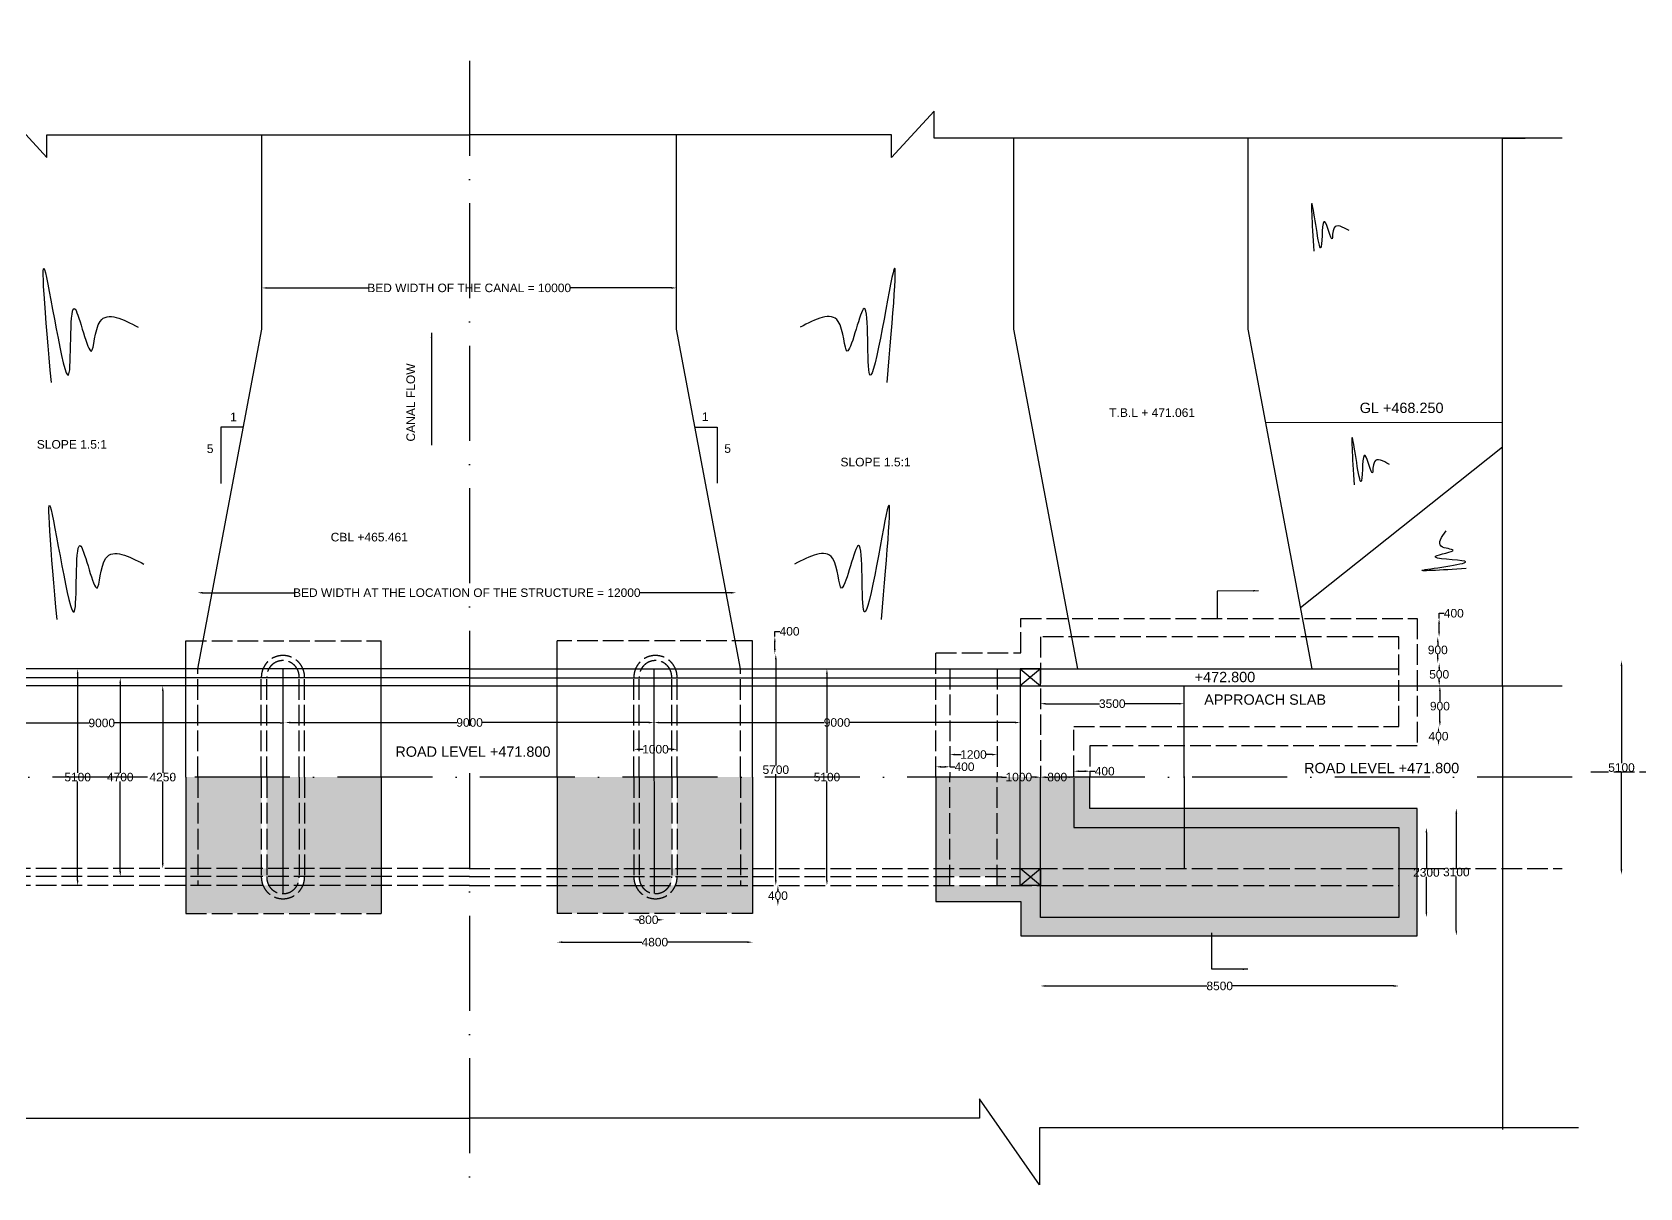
# Model space of a CAD drawing. Header units: millimetres. Extents: x -1552452794 to 251870, y 2311 to 4475819590.
# Drawn here: x 165517 to 212234, y 24602 to 58179 of the extents above; entities that cross this region are included whole.
import ezdxf

# ---------------------------------------------------------------- set-up
doc = ezdxf.new("R2010")
doc.units = ezdxf.units.MM
doc.header["$MEASUREMENT"] = 0
doc.linetypes.add('ACAD_ISO02W100', pattern=[15, 12, -3])
doc.linetypes.add('ACAD_ISO10W100', pattern=[18, 12, -3, 0, -3])
for name, color, linetype in [('DIMENSION', 7, 'Continuous'), ('DRAWING', 7, 'Continuous'), ('TEXT', 7, 'Continuous')]:
    doc.layers.add(name, color=color, linetype=linetype)
doc.styles.get("Standard").update_dxf_attribs({"font": 'ARIAL_1.TTF'})
doc.dimstyles.get("Standard").update_dxf_attribs({"dimtxt": 248, "dimasz": 150, "dimexe": 0.18, "dimexo": 0.0625, "dimgap": 0.09, "dimtad": 0, "dimtih": 1, "dimtoh": 1, "dimdec": 0, "dimzin": 0, "dimdsep": 46, "dimtxsty": 'Standard', "dimcen": 0.09, "dimse1": 1, "dimse2": 1, "dimadec": 0, "dimazin": 0, "dimtfac": 1, "dimtdec": 0, "dimtofl": 0, "dimtmove": 0, "dimatfit": 3, "dimfxl": 0, "dimtolj": 1, "dimtzin": 0, "dimarcsym": 0})
picture_1 = doc.add_image_def('image1.jpg', size_in_pixel=(6668, 4812))
pattern_1 = [(130, (356434.85, 0), (-358.6301, -31.37607), [37.5, -412.5]), (185, (356434.85, 0), (69.3757, 376.0961), [30, -330]), (79.5486, (356404.97, -2.6), (-289.2547, 344.7198), [31.8701, -350.57106]), (133.8158, (356434.85, 100), (-533.6205, -82.7595), [56.25, -618.75]), (83.3644, (356390.4, 93.1), (-467.3314, 487.059), [47.8051, -525.8565]), (188.8158, (356434.85, 100), (-467.331, 487.0593), [45, -495]), (159, (356384.85, 75), (-298.45353, -201.30945), [37.5, -412.5]), (214, (356384.85, 75), (-121.6577, 362.575), [30, -330]), (108.5486, (356359.98, 58.22), (-420.1113, 161.26525), [31.8701, -350.57106]), (142.5, (356434.85, 0), (-6.07993, 166.44693), [0, -326, 0, -335, 0, -331.25]), (172.5, (356434.85, 0), (-131.53477, 197.20586), [0, -191, 0, -318.5, 0, -126.25]), (212.5, (356546.35, 0), (-266.91122, -11.27744), [0, -125, 0, -390, 0, -517.5]), (222.5, (356596.35, 0), (-291.59308, 50.0525), [0, -162.5, 0, -259, 0, -367.5])]

# ---------------------------------------------------------------- blocks, each defined once
blk = doc.blocks.new('*D4')
at = {"layer": 'Defpoints', "color": 0, "transparency": 16777216}
for p in [(211700, 39918), (211700, 39918), (211721, 33707)]:
    blk.add_point(p, dxfattribs=at)
at = {"layer": 'DRAWING', "color": 0, "lineweight": -2, "transparency": 16777216}
for p, q in [((211700, 39768), (211700, 36939)), ((211700, 33857), (211700, 36686))]:
    blk.add_line(p, q, dxfattribs=at)
at = {"layer": 'DRAWING', "color": 0, "transparency": 16777216}
for points in [[(211675, 39768), (211725, 39768), (211700, 39918)], [(211675, 33857), (211725, 33857), (211700, 33707)]]:
    blk.add_solid(points, dxfattribs=at)
at = {"layer": 'DRAWING', "color": 0, "transparency": 16777216, "insert": (211700, 36812), "char_height": 248, "attachment_point": 5}
blk.add_mtext('\\A1;5100', dxfattribs=at)
blk = doc.blocks.new('*D54')
at = {"layer": 'Defpoints', "color": 0, "transparency": 16777216}
for p in [(166857, 39681), (166839, 33389), (166857, 33389)]:
    blk.add_point(p, dxfattribs=at)
at = {"layer": 'DIMENSION', "color": 0, "lineweight": -2, "transparency": 16777216}
for p, q in [((166839, 39531), (166839, 36662)), ((166839, 33539), (166839, 36408))]:
    blk.add_line(p, q, dxfattribs=at)
at = {"layer": 'DIMENSION', "color": 0, "transparency": 16777216}
for points in [[(166814, 39531), (166864, 39531), (166839, 39681)], [(166814, 33539), (166864, 33539), (166839, 33389)]]:
    blk.add_solid(points, dxfattribs=at)
at = {"layer": 'DIMENSION', "color": 0, "transparency": 16777216, "insert": (166839, 36535), "char_height": 248, "attachment_point": 5}
blk.add_mtext('\\A1;5100', dxfattribs=at)
blk = doc.blocks.new('*D55')
at = {"layer": 'Defpoints', "color": 0, "transparency": 16777216}
for p in [(167932, 39421), (168077, 39421), (167932, 33649)]:
    blk.add_point(p, dxfattribs=at)
at = {"layer": 'DIMENSION', "color": 0, "lineweight": -2, "transparency": 16777216}
for p, q in [((168077, 39271), (168077, 36662)), ((168077, 33799), (168077, 36408))]:
    blk.add_line(p, q, dxfattribs=at)
at = {"layer": 'DIMENSION', "color": 0, "transparency": 16777216}
for points in [[(168052, 39271), (168102, 39271), (168077, 39421)], [(168052, 33799), (168102, 33799), (168077, 33649)]]:
    blk.add_solid(points, dxfattribs=at)
at = {"layer": 'DIMENSION', "color": 0, "transparency": 16777216, "insert": (168077, 36535), "char_height": 248, "attachment_point": 5}
blk.add_mtext('\\A1;4700', dxfattribs=at)
blk = doc.blocks.new('*D56')
at = {"layer": 'Defpoints', "color": 0, "transparency": 16777216}
for p in [(169277, 39189), (169277, 33881), (169312, 33881)]:
    blk.add_point(p, dxfattribs=at)
at = {"layer": 'DIMENSION', "color": 0, "lineweight": -2, "transparency": 16777216}
for p, q in [((169312, 39039), (169312, 36662)), ((169312, 34031), (169312, 36408))]:
    blk.add_line(p, q, dxfattribs=at)
at = {"layer": 'DIMENSION', "color": 0, "transparency": 16777216}
for points in [[(169287, 39039), (169337, 39039), (169312, 39189)], [(169287, 34031), (169337, 34031), (169312, 33881)]]:
    blk.add_solid(points, dxfattribs=at)
at = {"layer": 'DIMENSION', "color": 0, "transparency": 16777216, "insert": (169312, 36535), "char_height": 248, "attachment_point": 5}
blk.add_mtext('\\A1;4250', dxfattribs=at)
blk = doc.blocks.new('*D57')
at = {"layer": 'Defpoints', "color": 0, "transparency": 16777216}
for p in [(162210, 38076), (172869, 38108), (172869, 38108)]:
    blk.add_point(p, dxfattribs=at)
at = {"layer": 'DIMENSION', "color": 0, "lineweight": -2, "transparency": 16777216}
for p, q in [((162360, 38108), (167169, 38108)), ((172719, 38108), (167909, 38108))]:
    blk.add_line(p, q, dxfattribs=at)
at = {"layer": 'DIMENSION', "color": 0, "transparency": 16777216}
for points in [[(162360, 38133), (162360, 38083), (162210, 38108)], [(172719, 38133), (172719, 38083), (172869, 38108)]]:
    blk.add_solid(points, dxfattribs=at)
at = {"layer": 'DIMENSION', "color": 0, "transparency": 16777216, "insert": (167539, 38108), "char_height": 248, "attachment_point": 5}
blk.add_mtext('\\A1;9000', dxfattribs=at)
blk = doc.blocks.new('*D58')
at = {"layer": 'Defpoints', "color": 0, "transparency": 16777216}
for p in [(172869, 38108), (183586, 38121), (183586, 38121)]:
    blk.add_point(p, dxfattribs=at)
at = {"layer": 'DIMENSION', "color": 0, "lineweight": -2, "transparency": 16777216}
for p, q in [((173019, 38121), (177858, 38121)), ((183436, 38121), (178598, 38121))]:
    blk.add_line(p, q, dxfattribs=at)
at = {"layer": 'DIMENSION', "color": 0, "transparency": 16777216}
for points in [[(173019, 38146), (173019, 38096), (172869, 38121)], [(183436, 38146), (183436, 38096), (183586, 38121)]]:
    blk.add_solid(points, dxfattribs=at)
at = {"layer": 'DIMENSION', "color": 0, "transparency": 16777216, "insert": (178228, 38121), "char_height": 248, "attachment_point": 5}
blk.add_mtext('\\A1;9000', dxfattribs=at)
blk = doc.blocks.new('*D59')
at = {"layer": 'Defpoints', "color": 0, "transparency": 16777216}
for p in [(183586, 38121), (194225, 38121), (194225, 38121)]:
    blk.add_point(p, dxfattribs=at)
at = {"layer": 'DIMENSION', "color": 0, "lineweight": -2, "transparency": 16777216}
for p, q in [((183736, 38121), (188536, 38121)), ((194075, 38121), (189276, 38121))]:
    blk.add_line(p, q, dxfattribs=at)
at = {"layer": 'DIMENSION', "color": 0, "transparency": 16777216}
for points in [[(183736, 38146), (183736, 38096), (183586, 38121)], [(194075, 38146), (194075, 38096), (194225, 38121)]]:
    blk.add_solid(points, dxfattribs=at)
at = {"layer": 'DIMENSION', "color": 0, "transparency": 16777216, "insert": (188906, 38121), "char_height": 248, "attachment_point": 5}
blk.add_mtext('\\A1;9000', dxfattribs=at)
blk = doc.blocks.new('*D60')
at = {"layer": 'Defpoints', "color": 0, "transparency": 16777216}
for p in [(183001, 37344), (184259, 37344), (184259, 37344)]:
    blk.add_point(p, dxfattribs=at)
at = {"layer": 'DIMENSION', "color": 0, "lineweight": -2, "transparency": 16777216}
for p, q in [((183151, 37344), (183272, 37344)), ((184109, 37344), (183988, 37344))]:
    blk.add_line(p, q, dxfattribs=at)
at = {"layer": 'DIMENSION', "color": 0, "transparency": 16777216}
for points in [[(183151, 37369), (183151, 37319), (183001, 37344)], [(184109, 37369), (184109, 37319), (184259, 37344)]]:
    blk.add_solid(points, dxfattribs=at)
at = {"layer": 'DIMENSION', "color": 0, "transparency": 16777216, "insert": (183630, 37344), "char_height": 248, "attachment_point": 5}
blk.add_mtext('\\A1;1000', dxfattribs=at)
blk = doc.blocks.new('*D61')
at = {"layer": 'Defpoints', "color": 0, "transparency": 16777216}
for p in [(187075, 40620), (187098, 40620), (187090, 40111)]:
    blk.add_point(p, dxfattribs=at)
at = {"layer": 'DIMENSION', "color": 0, "lineweight": -2, "transparency": 16777216}
for p, q in [((187098, 40620), (187098, 40770)), ((187098, 40770), (187248, 40770)), ((187098, 40261), (187098, 40470))]:
    blk.add_line(p, q, dxfattribs=at)
at = {"layer": 'DIMENSION', "color": 0, "transparency": 16777216}
for points in [[(187073, 40470), (187123, 40470), (187098, 40620)], [(187073, 40261), (187123, 40261), (187098, 40111)]]:
    blk.add_solid(points, dxfattribs=at)
at = {"layer": 'DIMENSION', "color": 0, "transparency": 16777216, "insert": (187526, 40770), "char_height": 248, "attachment_point": 5}
blk.add_mtext('\\A1;400', dxfattribs=at)
blk = doc.blocks.new('*D62')
at = {"layer": 'Defpoints', "color": 0, "transparency": 16777216}
for p in [(187098, 40111), (187098, 33389), (187126, 33389)]:
    blk.add_point(p, dxfattribs=at)
at = {"layer": 'DIMENSION', "color": 0, "lineweight": -2, "transparency": 16777216}
for p, q in [((187126, 39961), (187126, 36877)), ((187126, 33539), (187126, 36624))]:
    blk.add_line(p, q, dxfattribs=at)
at = {"layer": 'DIMENSION', "color": 0, "transparency": 16777216}
for points in [[(187101, 39961), (187151, 39961), (187126, 40111)], [(187101, 33539), (187151, 33539), (187126, 33389)]]:
    blk.add_solid(points, dxfattribs=at)
at = {"layer": 'DIMENSION', "color": 0, "transparency": 16777216, "insert": (187126, 36750), "char_height": 248, "attachment_point": 5}
blk.add_mtext('\\A1;5700', dxfattribs=at)
blk = doc.blocks.new('*D63')
at = {"layer": 'Defpoints', "color": 0, "transparency": 16777216}
for p in [(187126, 33389), (187065, 32792), (187187, 32792)]:
    blk.add_point(p, dxfattribs=at)
at = {"layer": 'DIMENSION', "color": 0, "lineweight": -2, "transparency": 16777216}
for p, q in [((187187, 33239), (187187, 33217)), ((187187, 32942), (187187, 32964))]:
    blk.add_line(p, q, dxfattribs=at)
at = {"layer": 'DIMENSION', "color": 0, "transparency": 16777216}
for points in [[(187162, 33239), (187212, 33239), (187187, 33389)], [(187162, 32942), (187212, 32942), (187187, 32792)]]:
    blk.add_solid(points, dxfattribs=at)
at = {"layer": 'DIMENSION', "color": 0, "transparency": 16777216, "insert": (187187, 33091), "char_height": 248, "attachment_point": 5}
blk.add_mtext('\\A1;400', dxfattribs=at)
blk = doc.blocks.new('*D64')
at = {"layer": 'Defpoints', "color": 0, "transparency": 16777216}
for p in [(188453, 39681), (188612, 39681), (188453, 33389)]:
    blk.add_point(p, dxfattribs=at)
at = {"layer": 'DIMENSION', "color": 0, "lineweight": -2, "transparency": 16777216}
for p, q in [((188612, 39531), (188612, 36662)), ((188612, 33539), (188612, 36408))]:
    blk.add_line(p, q, dxfattribs=at)
at = {"layer": 'DIMENSION', "color": 0, "transparency": 16777216}
for points in [[(188587, 39531), (188637, 39531), (188612, 39681)], [(188587, 33539), (188637, 33539), (188612, 33389)]]:
    blk.add_solid(points, dxfattribs=at)
at = {"layer": 'DIMENSION', "color": 0, "transparency": 16777216, "insert": (188612, 36535), "char_height": 248, "attachment_point": 5}
blk.add_mtext('\\A1;5100', dxfattribs=at)
blk = doc.blocks.new('*D65')
at = {"layer": 'Defpoints', "color": 0, "transparency": 16777216}
for p in [(191779, 36835), (192181, 36835), (192181, 36835)]:
    blk.add_point(p, dxfattribs=at)
at = {"layer": 'DIMENSION', "color": 0, "lineweight": -2, "transparency": 16777216}
for p, q in [((191929, 36835), (192031, 36835)), ((192181, 36835), (192331, 36835))]:
    blk.add_line(p, q, dxfattribs=at)
at = {"layer": 'DIMENSION', "color": 0, "transparency": 16777216}
for points in [[(191929, 36860), (191929, 36810), (191779, 36835)], [(192031, 36860), (192031, 36810), (192181, 36835)]]:
    blk.add_solid(points, dxfattribs=at)
at = {"layer": 'DIMENSION', "color": 0, "transparency": 16777216, "insert": (192610, 36835), "char_height": 248, "attachment_point": 5}
blk.add_mtext('\\A1;400', dxfattribs=at)
blk = doc.blocks.new('*D66')
at = {"layer": 'Defpoints', "color": 0, "transparency": 16777216}
for p in [(192181, 37099), (193559, 37190), (193559, 37190)]:
    blk.add_point(p, dxfattribs=at)
at = {"layer": 'DIMENSION', "color": 0, "lineweight": -2, "transparency": 16777216}
for p, q in [((192331, 37190), (192512, 37190)), ((193409, 37190), (193229, 37190))]:
    blk.add_line(p, q, dxfattribs=at)
at = {"layer": 'DIMENSION', "color": 0, "transparency": 16777216}
for points in [[(192331, 37215), (192331, 37165), (192181, 37190)], [(193409, 37215), (193409, 37165), (193559, 37190)]]:
    blk.add_solid(points, dxfattribs=at)
at = {"layer": 'DIMENSION', "color": 0, "transparency": 16777216, "insert": (192870, 37190), "char_height": 248, "attachment_point": 5}
blk.add_mtext('\\A1;1200', dxfattribs=at)
blk = doc.blocks.new('*D67')
at = {"layer": 'Defpoints', "color": 0, "transparency": 16777216}
for p in [(193559, 36535), (194817, 36535), (194817, 36535)]:
    blk.add_point(p, dxfattribs=at)
at = {"layer": 'DIMENSION', "color": 0, "lineweight": -2, "transparency": 16777216}
for p, q in [((193709, 36535), (193830, 36535)), ((194667, 36535), (194547, 36535))]:
    blk.add_line(p, q, dxfattribs=at)
at = {"layer": 'DIMENSION', "color": 0, "transparency": 16777216}
for points in [[(193709, 36560), (193709, 36510), (193559, 36535)], [(194667, 36560), (194667, 36510), (194817, 36535)]]:
    blk.add_solid(points, dxfattribs=at)
at = {"layer": 'DIMENSION', "color": 0, "transparency": 16777216, "insert": (194188, 36535), "char_height": 248, "attachment_point": 5}
blk.add_mtext('\\A1;1000', dxfattribs=at)
blk = doc.blocks.new('*D68')
at = {"layer": 'Defpoints', "color": 0, "transparency": 16777216}
for p in [(194817, 36535), (195789, 36535), (195789, 36535)]:
    blk.add_point(p, dxfattribs=at)
at = {"layer": 'DIMENSION', "color": 0, "lineweight": -2, "transparency": 16777216}
for p, q in [((194967, 36535), (195029, 36535)), ((195639, 36535), (195577, 36535))]:
    blk.add_line(p, q, dxfattribs=at)
at = {"layer": 'DIMENSION', "color": 0, "transparency": 16777216}
for points in [[(194967, 36560), (194967, 36510), (194817, 36535)], [(195639, 36560), (195639, 36510), (195789, 36535)]]:
    blk.add_solid(points, dxfattribs=at)
at = {"layer": 'DIMENSION', "color": 0, "transparency": 16777216, "insert": (195303, 36535), "char_height": 248, "attachment_point": 5}
blk.add_mtext('\\A1;800', dxfattribs=at)
blk = doc.blocks.new('*D69')
at = {"layer": 'Defpoints', "color": 0, "transparency": 16777216}
for p in [(195789, 36509), (196255, 36707), (196255, 36535)]:
    blk.add_point(p, dxfattribs=at)
at = {"layer": 'DIMENSION', "color": 0, "lineweight": -2, "transparency": 16777216}
for p, q in [((195939, 36707), (196105, 36707)), ((196255, 36707), (196405, 36707))]:
    blk.add_line(p, q, dxfattribs=at)
at = {"layer": 'DIMENSION', "color": 0, "transparency": 16777216}
for points in [[(195939, 36732), (195939, 36682), (195789, 36707)], [(196105, 36732), (196105, 36682), (196255, 36707)]]:
    blk.add_solid(points, dxfattribs=at)
at = {"layer": 'DIMENSION', "color": 0, "transparency": 16777216, "insert": (196683, 36707), "char_height": 248, "attachment_point": 5}
blk.add_mtext('\\A1;400', dxfattribs=at)
blk = doc.blocks.new('*D70')
at = {"layer": 'Defpoints', "color": 0, "transparency": 16777216}
for p in [(194817, 38668), (194817, 38668), (198988, 38668)]:
    blk.add_point(p, dxfattribs=at)
at = {"layer": 'DIMENSION', "color": 0, "lineweight": -2, "transparency": 16777216}
for p, q in [((194967, 38668), (196533, 38668)), ((198838, 38668), (197273, 38668))]:
    blk.add_line(p, q, dxfattribs=at)
at = {"layer": 'DIMENSION', "color": 0, "transparency": 16777216}
for points in [[(194967, 38693), (194967, 38643), (194817, 38668)], [(198838, 38693), (198838, 38643), (198988, 38668)]]:
    blk.add_solid(points, dxfattribs=at)
at = {"layer": 'DIMENSION', "color": 0, "transparency": 16777216, "insert": (196903, 38668), "char_height": 248, "attachment_point": 5}
blk.add_mtext('\\A1;3500', dxfattribs=at)
blk = doc.blocks.new('*D71')
at = {"layer": 'Defpoints', "color": 0, "transparency": 16777216}
for p in [(206367, 41145), (206400, 41145), (206372, 40609)]:
    blk.add_point(p, dxfattribs=at)
at = {"layer": 'DIMENSION', "color": 0, "lineweight": -2, "transparency": 16777216}
for p, q in [((206400, 41145), (206400, 41295)), ((206400, 41295), (206550, 41295)), ((206400, 40759), (206400, 40995))]:
    blk.add_line(p, q, dxfattribs=at)
at = {"layer": 'DIMENSION', "color": 0, "transparency": 16777216}
for points in [[(206375, 40995), (206425, 40995), (206400, 41145)], [(206375, 40759), (206425, 40759), (206400, 40609)]]:
    blk.add_solid(points, dxfattribs=at)
at = {"layer": 'DIMENSION', "color": 0, "transparency": 16777216, "insert": (206828, 41295), "char_height": 248, "attachment_point": 5}
blk.add_mtext('\\A1;400', dxfattribs=at)
blk = doc.blocks.new('*D72')
at = {"layer": 'Defpoints', "color": 0, "transparency": 16777216}
for p in [(206400, 40609), (206362, 39850), (206403, 39850)]:
    blk.add_point(p, dxfattribs=at)
at = {"layer": 'DIMENSION', "color": 0, "lineweight": -2, "transparency": 16777216}
for p, q in [((206362, 40459), (206362, 40356)), ((206362, 40000), (206362, 40103))]:
    blk.add_line(p, q, dxfattribs=at)
at = {"layer": 'DIMENSION', "color": 0, "transparency": 16777216}
for points in [[(206337, 40459), (206387, 40459), (206362, 40609)], [(206337, 40000), (206387, 40000), (206362, 39850)]]:
    blk.add_solid(points, dxfattribs=at)
at = {"layer": 'DIMENSION', "color": 0, "transparency": 16777216, "insert": (206362, 40229), "char_height": 248, "attachment_point": 5}
blk.add_mtext('\\A1;900', dxfattribs=at)
blk = doc.blocks.new('*D73')
at = {"layer": 'Defpoints', "color": 0, "transparency": 16777216}
for p in [(206403, 39850), (206403, 39189), (206403, 39189)]:
    blk.add_point(p, dxfattribs=at)
at = {"layer": 'DIMENSION', "color": 0, "lineweight": -2, "transparency": 16777216}
for p, q in [((206403, 39700), (206403, 39646)), ((206403, 39339), (206403, 39393))]:
    blk.add_line(p, q, dxfattribs=at)
at = {"layer": 'DIMENSION', "color": 0, "transparency": 16777216}
for points in [[(206378, 39700), (206428, 39700), (206403, 39850)], [(206378, 39339), (206428, 39339), (206403, 39189)]]:
    blk.add_solid(points, dxfattribs=at)
at = {"layer": 'DIMENSION', "color": 0, "transparency": 16777216, "insert": (206403, 39520), "char_height": 248, "attachment_point": 5}
blk.add_mtext('\\A1;500', dxfattribs=at)
blk = doc.blocks.new('*D74')
at = {"layer": 'Defpoints', "color": 0, "transparency": 16777216}
for p in [(206403, 39189), (206362, 38002), (206423, 38002)]:
    blk.add_point(p, dxfattribs=at)
at = {"layer": 'DIMENSION', "color": 0, "lineweight": -2, "transparency": 16777216}
for p, q in [((206423, 39039), (206423, 38722)), ((206423, 38152), (206423, 38469))]:
    blk.add_line(p, q, dxfattribs=at)
at = {"layer": 'DIMENSION', "color": 0, "transparency": 16777216}
for points in [[(206398, 39039), (206448, 39039), (206423, 39189)], [(206398, 38152), (206448, 38152), (206423, 38002)]]:
    blk.add_solid(points, dxfattribs=at)
at = {"layer": 'DIMENSION', "color": 0, "transparency": 16777216, "insert": (206423, 38596), "char_height": 248, "attachment_point": 5}
blk.add_mtext('\\A1;900', dxfattribs=at)
blk = doc.blocks.new('*D75')
at = {"layer": 'Defpoints', "color": 0, "transparency": 16777216}
for p in [(206362, 38002), (206383, 37444), (206433, 37444)]:
    blk.add_point(p, dxfattribs=at)
at = {"layer": 'DIMENSION', "color": 0, "lineweight": -2, "transparency": 16777216}
for p, q in [((206383, 37852), (206383, 37850)), ((206383, 37594), (206383, 37596))]:
    blk.add_line(p, q, dxfattribs=at)
at = {"layer": 'DIMENSION', "color": 0, "transparency": 16777216}
for points in [[(206358, 37852), (206408, 37852), (206383, 38002)], [(206358, 37594), (206408, 37594), (206383, 37444)]]:
    blk.add_solid(points, dxfattribs=at)
at = {"layer": 'DIMENSION', "color": 0, "transparency": 16777216, "insert": (206383, 37723), "char_height": 248, "attachment_point": 5}
blk.add_mtext('\\A1;400', dxfattribs=at)
blk = doc.blocks.new('*D76')
at = {"layer": 'Defpoints', "color": 0, "transparency": 16777216}
for p in [(205964, 35068), (206031, 32461), (206031, 32461)]:
    blk.add_point(p, dxfattribs=at)
at = {"layer": 'DIMENSION', "color": 0, "lineweight": -2, "transparency": 16777216}
for p, q in [((206031, 34918), (206031, 33891)), ((206031, 32611), (206031, 33638))]:
    blk.add_line(p, q, dxfattribs=at)
at = {"layer": 'DIMENSION', "color": 0, "transparency": 16777216}
for points in [[(206006, 34918), (206056, 34918), (206031, 35068)], [(206006, 32611), (206056, 32611), (206031, 32461)]]:
    blk.add_solid(points, dxfattribs=at)
at = {"layer": 'DIMENSION', "color": 0, "transparency": 16777216, "insert": (206031, 33765), "char_height": 248, "attachment_point": 5}
blk.add_mtext('\\A1;2300', dxfattribs=at)
blk = doc.blocks.new('*D77')
at = {"layer": 'Defpoints', "color": 0, "transparency": 16777216}
for p in [(206946, 35626), (206901, 31925), (206957, 31925)]:
    blk.add_point(p, dxfattribs=at)
at = {"layer": 'DIMENSION', "color": 0, "lineweight": -2, "transparency": 16777216}
for p, q in [((206901, 35476), (206901, 33902)), ((206901, 32075), (206901, 33649))]:
    blk.add_line(p, q, dxfattribs=at)
at = {"layer": 'DIMENSION', "color": 0, "transparency": 16777216}
for points in [[(206876, 35476), (206926, 35476), (206901, 35626)], [(206876, 32075), (206926, 32075), (206901, 31925)]]:
    blk.add_solid(points, dxfattribs=at)
at = {"layer": 'DIMENSION', "color": 0, "transparency": 16777216, "insert": (206901, 33776), "char_height": 248, "attachment_point": 5}
blk.add_mtext('\\A1;3100', dxfattribs=at)
blk = doc.blocks.new('*D78')
at = {"layer": 'Defpoints', "color": 0, "transparency": 16777216}
for p in [(194817, 30556), (205233, 30467), (205233, 30467)]:
    blk.add_point(p, dxfattribs=at)
at = {"layer": 'DIMENSION', "color": 0, "lineweight": -2, "transparency": 16777216}
for p, q in [((194967, 30467), (199655, 30467)), ((205083, 30467), (200396, 30467))]:
    blk.add_line(p, q, dxfattribs=at)
at = {"layer": 'DIMENSION', "color": 0, "transparency": 16777216}
for points in [[(194967, 30492), (194967, 30442), (194817, 30467)], [(205083, 30492), (205083, 30442), (205233, 30467)]]:
    blk.add_solid(points, dxfattribs=at)
at = {"layer": 'DIMENSION', "color": 0, "transparency": 16777216, "insert": (200025, 30467), "char_height": 248, "attachment_point": 5}
blk.add_mtext('\\A1;8500', dxfattribs=at)
blk = doc.blocks.new('*D79')
at = {"layer": 'Defpoints', "color": 0, "transparency": 16777216}
for p in [(182989, 32341), (183866, 32389), (183866, 32317)]:
    blk.add_point(p, dxfattribs=at)
at = {"layer": 'DIMENSION', "color": 0, "lineweight": -2, "transparency": 16777216}
for p, q in [((183139, 32389), (183153, 32389)), ((183716, 32389), (183701, 32389))]:
    blk.add_line(p, q, dxfattribs=at)
at = {"layer": 'DIMENSION', "color": 0, "transparency": 16777216}
for points in [[(183139, 32414), (183139, 32364), (182989, 32389)], [(183716, 32414), (183716, 32364), (183866, 32389)]]:
    blk.add_solid(points, dxfattribs=at)
at = {"layer": 'DIMENSION', "color": 0, "transparency": 16777216, "insert": (183427, 32389), "char_height": 248, "attachment_point": 5}
blk.add_mtext('\\A1;800', dxfattribs=at)
blk = doc.blocks.new('*D80')
at = {"layer": 'Defpoints', "color": 0, "transparency": 16777216}
for p in [(180772, 31718), (186450, 31740), (186450, 31708)]:
    blk.add_point(p, dxfattribs=at)
at = {"layer": 'DIMENSION', "color": 0, "lineweight": -2, "transparency": 16777216}
for p, q in [((180922, 31740), (183236, 31740)), ((186300, 31740), (183986, 31740))]:
    blk.add_line(p, q, dxfattribs=at)
at = {"layer": 'DIMENSION', "color": 0, "transparency": 16777216}
for points in [[(180922, 31765), (180922, 31715), (180772, 31740)], [(186300, 31765), (186300, 31715), (186450, 31740)]]:
    blk.add_solid(points, dxfattribs=at)
at = {"layer": 'DIMENSION', "color": 0, "transparency": 16777216, "insert": (183611, 31740), "char_height": 248, "attachment_point": 5}
blk.add_mtext('\\A1;4800', dxfattribs=at)
blk = doc.blocks.new('*D81')
at = {"layer": 'Defpoints', "color": 0, "transparency": 16777216}
for p in [(170318, 41915), (185977, 41892), (185977, 41871)]:
    blk.add_point(p, dxfattribs=at)
at = {"layer": 'DIMENSION', "color": 0, "lineweight": -2, "transparency": 16777216}
for p, q in [((170468, 41892), (173120, 41892)), ((185827, 41892), (183175, 41892))]:
    blk.add_line(p, q, dxfattribs=at)
at = {"layer": 'DIMENSION', "color": 0, "transparency": 16777216}
for points in [[(170468, 41917), (170468, 41867), (170318, 41892)], [(185827, 41917), (185827, 41867), (185977, 41892)]]:
    blk.add_solid(points, dxfattribs=at)
at = {"layer": 'DIMENSION', "color": 0, "transparency": 16777216, "insert": (178148, 41892), "char_height": 248, "attachment_point": 5}
blk.add_mtext('\\A1;BED WIDTH AT THE LOCATION OF THE STRUCTURE = 12000', dxfattribs=at)
blk = doc.blocks.new('*D82')
at = {"layer": 'Defpoints', "color": 0, "transparency": 16777216}
for p in [(172193, 50719), (184242, 50748), (184242, 50719)]:
    blk.add_point(p, dxfattribs=at)
at = {"layer": 'DIMENSION', "color": 0, "lineweight": -2, "transparency": 16777216}
for p, q in [((172343, 50748), (175278, 50748)), ((184092, 50748), (181157, 50748))]:
    blk.add_line(p, q, dxfattribs=at)
at = {"layer": 'DIMENSION', "color": 0, "transparency": 16777216}
for points in [[(172343, 50773), (172343, 50723), (172193, 50748)], [(184092, 50773), (184092, 50723), (184242, 50748)]]:
    blk.add_solid(points, dxfattribs=at)
at = {"layer": 'DIMENSION', "color": 0, "transparency": 16777216, "insert": (178217, 50748), "char_height": 248, "attachment_point": 5}
blk.add_mtext('\\A1;BED WIDTH OF THE CANAL = 10000', dxfattribs=at)

msp = doc.modelspace()

# ---------------------------------------------------------------- hatches: boundary and pattern name
at = {"layer": 'DRAWING'}
h = msp.add_hatch(dxfattribs=at)
h.set_pattern_fill('AR-CONC', color=256, scale=50, style=0)
h.set_pattern_definition([(50, (0, 0), (358.6301, -31.37607), [37.5, -412.5]), (355, (0, 0), (-69.3757, 376.0961), [30, -330]), (100.4514, (29.9, -2.6), (289.2547, 344.7198), [31.8701, -350.57106]), (46.1842, (0, 100), (533.6205, -82.7595), [56.25, -618.75]), (96.6356, (44.47, 93.1), (467.3314, 487.059), [47.8051, -525.8565]), (351.1842, (0, 100), (467.331, 487.0593), [45, -495]), (21, (50, 75), (298.45353, -201.30945), [37.5, -412.5]), (326, (50, 75), (121.6577, 362.575), [30, -330]), (71.4514, (74.87, 58.22), (420.1113, 161.26525), [31.8701, -350.57106]), (37.5, (0, 0), (6.07993, 166.44693), [0, -326, 0, -335, 0, -331.25]), (7.5, (0, 0), (131.53477, 197.20586), [0, -191, 0, -318.5, 0, -126.25]), (327.5, (-111.5, 0), (266.91122, -11.27744), [0, -125, 0, -390, 0, -517.5]), (317.5, (-161.5, 0), (291.59308, 50.0525), [0, -162.5, 0, -259, 0, -367.5])])
h.paths.add_polyline_path([(161617.6, 36535.1), (160180.2, 36535.1), (160180.2, 35626), (157446.8, 35626), (157446.8, 33880.7), (161617.6, 33880.7)])
h.paths.add_polyline_path([(157446.8, 35626), (150672.4, 35626), (150672.4, 33880.7), (151201.4, 33880.7), (151201.4, 35068.4), (157446.8, 35068.4)])
h.paths.add_polyline_path([(157446.8, 35068.4), (151201.4, 35068.4), (151201.4, 33880.7), (157446.8, 33880.7)])
h.paths.add_polyline_path([(151201.4, 33880.7), (150672.4, 33880.7), (150672.4, 31925.2), (162192.4, 31925.2), (162192.4, 32925.9), (164655.8, 32925.9), (164655.8, 33389.1), (161617.6, 33389.1), (161617.6, 32460.9), (151201.4, 32460.9)])
h.paths.add_polyline_path([(161617.6, 33389.1), (151201.4, 33389.1), (151201.4, 32460.9), (161617.6, 32460.9)], flags=17)
h.paths.add_polyline_path([(162875.5, 36535.1), (162209.8, 36535.1), (162209.8, 33880.7), (162875.5, 33880.7)])
h.paths.add_polyline_path([(164253.5, 36535.1), (162875.5, 36535.1), (162875.5, 33880.7), (164253.5, 33880.7)])
h.paths.add_polyline_path([(164655.8, 36535.1), (164253.5, 36535.1), (164253.5, 33880.7), (164655.8, 33880.7)])
h.paths.add_polyline_path([(164655.8, 33880.7), (164253.5, 33880.7), (164253.5, 33649.4), (164655.8, 33649.4)], flags=17)
h.paths.add_polyline_path([(164253.5, 33880.7), (162875.5, 33880.7), (162875.5, 33649.4), (164253.5, 33649.4)], flags=17)
h.paths.add_polyline_path([(162875.5, 33880.7), (162209.8, 33880.7), (162209.8, 33389.1), (162875.5, 33389.1)], flags=17)
h.paths.add_polyline_path([(162209.8, 33880.7), (161617.6, 33880.7), (161913.7, 33634.9)], flags=17)
h.paths.add_polyline_path([(161913.7, 33634.9), (161617.6, 33880.7), (161617.6, 33389.1)])
h.paths.add_polyline_path([(161913.7, 33634.9), (161617.6, 33389.1), (162209.8, 33389.1)], flags=17)
h.paths.add_polyline_path([(162209.8, 33880.7), (161913.7, 33634.9), (162209.8, 33389.1)], flags=17)
h.paths.add_polyline_path([(164655.8, 33649.4), (164253.5, 33649.4), (164253.5, 33389.1), (164655.8, 33389.1)], flags=17)
h.paths.add_polyline_path([(172176.3, 33649.4), (170333.3, 33649.4), (170333.3, 33389.1), (172224.2, 33389.1, -0.1064183)])
h.paths.add_polyline_path([(172224.2, 33389.1), (169984.8, 33389.1), (169984.8, 32577), (175662.9, 32577), (175662.9, 33389.1), (173385.7, 33389.1, -0.6673824)])
h.paths.add_polyline_path([(170333.3, 33649.4), (169984.8, 33649.4), (169984.8, 33389.1), (170333.3, 33389.1)])
h.paths.add_polyline_path([(170333.3, 33880.7), (169984.8, 33880.7), (169984.8, 33649.4), (170333.3, 33649.4)])
h.paths.add_polyline_path([(172176.3, 33880.7), (170333.3, 33880.7), (170333.3, 33649.4), (172176.3, 33649.4)])
h.paths.add_polyline_path([(173276.9, 33880.7), (172333, 33880.7), (172333, 33649.4), (173276.9, 33649.4)])
h.paths.add_polyline_path([(173276.9, 33649.4), (172333, 33649.4, 0.1443141), (172393.6, 33389.1), (173216.2, 33389.1, 0.1443141)])
h.paths.add_polyline_path([(173216.2, 33389.1), (172393.6, 33389.1, 0.5826723)], flags=16)
h.paths.add_polyline_path([(173385.7, 33389.1), (173216.2, 33389.1, -0.5826723), (172393.6, 33389.1), (172224.2, 33389.1, 0.6673824)], flags=17)
h.paths.add_polyline_path([(172333, 33880.7), (172176.3, 33880.7), (172176.3, 33649.4), (172333, 33649.4)])
h.paths.add_polyline_path([(173433.5, 33880.7), (173276.9, 33880.7), (173276.9, 33649.4), (173433.5, 33649.4)])
h.paths.add_polyline_path([(175662.9, 33880.7), (173433.5, 33880.7), (173433.5, 33649.4), (175662.9, 33649.4)])
h.paths.add_polyline_path([(175662.9, 33649.4), (173433.5, 33649.4, -0.1064183), (173385.7, 33389.1), (175662.9, 33389.1)])
h.paths.add_polyline_path([(172176.3, 36535.1), (170333.3, 36535.1), (170333.3, 33880.7), (172176.3, 33880.7)])
h.paths.add_polyline_path([(170333.3, 36535.1), (169984.8, 36535.1), (169984.8, 33880.7), (170333.3, 33880.7)])
h.paths.add_polyline_path([(173276.9, 36535.1), (172333, 36535.1), (172333, 33880.7), (173276.9, 33880.7)])
h.paths.add_polyline_path([(173433.5, 36535.1), (173276.9, 36535.1), (173276.9, 33880.7), (173433.5, 33880.7)])
h.paths.add_polyline_path([(175662.9, 36535.1), (173433.5, 36535.1), (173433.5, 33880.7), (175662.9, 33880.7)])
h = msp.add_hatch(dxfattribs=at)
h.set_pattern_fill('AR-CONC', color=256, scale=50, style=0)
h.set_pattern_definition(pattern_1)
h.paths.add_polyline_path([(194817.3, 36535.1), (196254.6, 36535.1), (196254.6, 35626), (198988.1, 35626), (198988.1, 33880.7), (194817.3, 33880.7)])
h.paths.add_polyline_path([(198988.1, 35626), (205762.5, 35626), (205762.5, 33880.7), (205233.4, 33880.7), (205233.4, 35068.4), (198988.1, 35068.4)])
h.paths.add_polyline_path([(198988.1, 35068.4), (205233.4, 35068.4), (205233.4, 33880.7), (198988.1, 33880.7)])
h.paths.add_polyline_path([(205233.4, 33880.7), (205762.5, 33880.7), (205762.5, 31925.2), (194242.4, 31925.2), (194242.4, 32925.9), (191779, 32925.9), (191779, 33389.1), (194817.3, 33389.1), (194817.3, 32460.9), (205233.4, 32460.9)])
h.paths.add_polyline_path([(194817.3, 33389.1), (205233.4, 33389.1), (205233.4, 32460.9), (194817.3, 32460.9)], flags=17)
h.paths.add_polyline_path([(193559.4, 36535.1), (194225, 36535.1), (194225, 33880.7), (193559.4, 33880.7)])
h.paths.add_polyline_path([(192181.3, 36535.1), (193559.4, 36535.1), (193559.4, 33880.7), (192181.3, 33880.7)])
h.paths.add_polyline_path([(191779, 36535.1), (192181.3, 36535.1), (192181.3, 33880.7), (191779, 33880.7)])
h.paths.add_polyline_path([(191779, 33880.7), (192181.3, 33880.7), (192181.3, 33649.4), (191779, 33649.4)], flags=17)
h.paths.add_polyline_path([(192181.3, 33880.7), (193559.4, 33880.7), (193559.4, 33649.4), (192181.3, 33649.4)], flags=17)
h.paths.add_polyline_path([(193559.4, 33880.7), (194225, 33880.7), (194225, 33389.1), (193559.4, 33389.1)], flags=17)
h.paths.add_polyline_path([(194225, 33880.7), (194817.3, 33880.7), (194521.2, 33634.9)], flags=17)
h.paths.add_polyline_path([(194521.2, 33634.9), (194817.3, 33880.7), (194817.3, 33389.1)])
h.paths.add_polyline_path([(194521.2, 33634.9), (194817.3, 33389.1), (194225, 33389.1)], flags=17)
h.paths.add_polyline_path([(194225, 33880.7), (194521.2, 33634.9), (194225, 33389.1)], flags=17)
h.paths.add_polyline_path([(191779, 33649.4), (192181.3, 33649.4), (192181.3, 33389.1), (191779, 33389.1)], flags=17)
h.paths.add_polyline_path([(184258.5, 33649.4), (186101.6, 33649.4), (186101.6, 33389.1), (184210.7, 33389.1, 0.1064183)])
h.paths.add_polyline_path([(184210.7, 33389.1), (186450.1, 33389.1), (186450.1, 32577), (180771.9, 32577), (180771.9, 33389.1), (183049.2, 33389.1, 0.6673824)])
h.paths.add_polyline_path([(186101.6, 33649.4), (186450.1, 33649.4), (186450.1, 33389.1), (186101.6, 33389.1)])
h.paths.add_polyline_path([(186101.6, 33880.7), (186450.1, 33880.7), (186450.1, 33649.4), (186101.6, 33649.4)])
h.paths.add_polyline_path([(184258.5, 33880.7), (186101.6, 33880.7), (186101.6, 33649.4), (184258.5, 33649.4)])
h.paths.add_polyline_path([(183158, 33880.7), (184101.9, 33880.7), (184101.9, 33649.4), (183158, 33649.4)])
h.paths.add_polyline_path([(183158, 33649.4), (184101.9, 33649.4, -0.1443141), (184041.2, 33389.1), (183218.7, 33389.1, -0.1443141)])
h.paths.add_polyline_path([(183218.7, 33389.1), (184041.2, 33389.1, -0.5826723)], flags=16)
h.paths.add_polyline_path([(183049.2, 33389.1), (183218.7, 33389.1, 0.5826723), (184041.2, 33389.1), (184210.7, 33389.1, -0.6673824)], flags=17)
h.paths.add_polyline_path([(184101.9, 33880.7), (184258.5, 33880.7), (184258.5, 33649.4), (184101.9, 33649.4)])
h.paths.add_polyline_path([(183001.3, 33880.7), (183158, 33880.7), (183158, 33649.4), (183001.3, 33649.4)])
h.paths.add_polyline_path([(180771.9, 33880.7), (183001.3, 33880.7), (183001.3, 33649.4), (180771.9, 33649.4)])
h.paths.add_polyline_path([(180771.9, 33649.4), (183001.3, 33649.4, 0.1064183), (183049.2, 33389.1), (180771.9, 33389.1)])
h.paths.add_polyline_path([(184258.5, 36535.1), (186101.6, 36535.1), (186101.6, 33880.7), (184258.5, 33880.7)])
h.paths.add_polyline_path([(186101.6, 36535.1), (186450.1, 36535.1), (186450.1, 33880.7), (186101.6, 33880.7)])
h.paths.add_polyline_path([(183158, 36535.1), (184101.9, 36535.1), (184101.9, 33880.7), (183158, 33880.7)])
h.paths.add_polyline_path([(183001.3, 36535.1), (183158, 36535.1), (183158, 33880.7), (183001.3, 33880.7)])
h.paths.add_polyline_path([(180771.9, 36535.1), (183001.3, 36535.1), (183001.3, 33880.7), (180771.9, 33880.7)])
h = msp.add_hatch(dxfattribs=at)
h.set_pattern_fill('AR-CONC', color=256, scale=50, style=0)
h.set_pattern_definition(pattern_1)
h.paths.add_polyline_path([(194225, 36535.1), (194817.3, 36535.1), (194817.3, 33880.7), (194225, 33880.7)])
h.paths.add_polyline_path([(194817.3, 33880.7), (205233.4, 33880.7), (205233.4, 33389.1), (194817.3, 33389.1)])

# ---------------------------------------------------------------- linework, layer by layer
at = {"layer": 'DIMENSION'}
for points in [[(171656.3, 46700.6), (170997.7, 46700.6), (170997.7, 45069.9)], [(184759.6, 46707.1), (185418.3, 46707.1), (185418.3, 45076.5)], [(172797, 39681.1), (172804.9, 33149.5)], [(183584.1, 39681.1), (183592.1, 33149.5)]]:
    msp.add_lwpolyline(points, dxfattribs=at)
at = {"layer": 'DRAWING', "linetype": 'ACAD_ISO10W100', "ltscale": 230}
for points in [[(178222.4, 57348.5), (178222.4, 24063)], [(210268, 36535.1), (145164.6, 36535.1)]]:
    msp.add_lwpolyline(points, dxfattribs=at)
at = {"layer": 'DRAWING'}
for points in [[(146460.3, 55103.2), (164708.8, 55103.2), (164708.8, 55881.8), (165945.4, 54541.2), (165945.4, 55196.4), (178217.4, 55196.4)], [(209974.5, 55103.2), (191726, 55103.2), (191726, 55881.8), (190489.4, 54541.2), (190489.4, 55196.4), (178217.4, 55196.4)], [(170333.3, 39681.1), (172192.6, 49545.7), (172192.6, 55196.4)], [(186101.6, 39681.1), (184242.3, 49545.7), (184242.3, 55196.4)], [(195904.9, 39681.1), (194045.6, 49545.7), (194045.6, 55118.9)], [(202709.6, 39681.1), (200850.3, 49545.7), (200850.3, 55118.9)], [(208242.7, 39189.4), (208242.7, 55103.2), (208902.9, 55103.2)], [(208242.7, 46826.1), (201361.4, 46833.9)], [(202373.8, 41462.8), (208242.7, 46133.3)], [(169984.8, 36535.1), (169984.8, 40493.2)], [(175662.9, 36535.1), (175662.9, 40493.2)], [(180771.9, 36535.1), (180771.9, 40493.2)], [(186450.1, 36535.1), (186450.1, 40493.2)], [(178222.4, 39681.1), (151201.4, 39681.1)], [(178222.4, 39420.7), (162222.4, 39420.7)], [(178212.5, 39681.1), (205233.4, 39681.1)], [(178212.5, 39420.7), (194212.5, 39420.7)], [(194817.3, 39681.1), (194225, 39189.4)], [(194225, 39681.1), (194817.3, 39189.4)], [(178222.4, 39189.4), (146460.3, 39189.4)], [(178212.5, 39189.4), (209974.5, 39189.4)], [(194225, 39189.4), (194225, 36535.1)], [(198988.1, 36513.3), (198988.1, 39189.4)], [(208242.7, 39189.4), (208242.7, 26297.2)], [(169984.8, 36535.1), (169984.8, 32577)], [(175662.9, 36535.1), (175662.9, 32577)], [(180771.9, 36535.1), (180771.9, 32577)], [(186450.1, 36535.1), (186450.1, 32577)], [(194225, 33880.7), (194225, 36535.1)], [(198988.1, 36556.8), (198988.1, 33880.7)], [(194817.3, 33389.1), (194225, 33880.7)], [(194225, 33389.1), (194817.3, 33880.7)], [(145987.7, 26347.4), (161646.9, 26347.4), (161646.9, 24684.9), (163392.5, 27187.9), (163392.5, 26625.5), (178222.4, 26625.5)], [(210447.1, 26347.4), (194788, 26347.4), (194788, 24684.9), (193042.3, 27187.9), (193042.3, 26625.5), (178212.5, 26625.5)]]:
    msp.add_lwpolyline(points, dxfattribs=at)
at = {"layer": 'DRAWING', "linetype": 'ACAD_ISO02W100', "ltscale": 50}
for points in [[(191779, 36535.1), (191779, 40144.3), (194242.4, 40144.3), (194242.4, 41144.9), (205762.5, 41144.9), (205762.5, 37444.1), (196254.6, 37444.1), (196254.6, 36535.1)], [(169984.8, 40493.2), (175662.9, 40493.2)], [(186450.1, 40493.2), (180771.9, 40493.2)], [(195788.6, 36561.2), (195788.6, 38001.7), (205233.4, 38001.7), (205233.4, 40609.2), (194817.3, 40609.2), (194817.3, 36535.1)], [(170333.3, 36535.1), (170333.3, 39681.1)], [(172176.3, 36535.1), (172176.3, 39420.7)], [(172333, 36535.1), (172333, 39420.7)], [(173276.9, 36535.1), (173276.9, 39420.7)], [(173433.5, 36535.1), (173433.5, 39420.7)], [(183001.3, 36535.1), (183001.3, 39420.7)], [(183158, 36535.1), (183158, 39420.7)], [(184101.9, 36535.1), (184101.9, 39420.7)], [(184258.5, 36535.1), (184258.5, 39420.7)], [(186101.6, 36535.1), (186101.6, 39681.1)], [(192181.3, 39681.1), (192181.3, 36535.1)], [(193559.4, 39681.1), (193559.4, 36535.1)], [(170333.3, 36535.1), (170333.3, 33389.1)], [(172176.3, 36535.1), (172176.3, 33649.4)], [(172333, 36535.1), (172333, 33649.4)], [(173276.9, 36535.1), (173276.9, 33649.4)], [(173433.5, 36535.1), (173433.5, 33649.4)], [(183001.3, 36535.1), (183001.3, 33649.4)], [(183158, 36535.1), (183158, 33649.4)], [(184101.9, 36535.1), (184101.9, 33649.4)], [(184258.5, 36535.1), (184258.5, 33649.4)], [(186101.6, 36535.1), (186101.6, 33389.1)], [(192181.3, 33389.1), (192181.3, 36535.1)], [(193559.4, 33389.1), (193559.4, 36535.1)], [(226325.7, 36677.8), (210809.4, 36677.8)], [(178222.4, 33880.7), (146460.3, 33880.7)], [(178222.4, 33649.4), (162222.4, 33649.4)], [(178212.5, 33880.7), (209974.5, 33880.7)], [(178212.5, 33649.4), (194212.5, 33649.4)], [(178222.4, 33389.1), (151201.4, 33389.1)], [(178212.5, 33389.1), (205233.4, 33389.1)], [(169984.8, 32577), (175662.9, 32577)], [(186450.1, 32577), (180771.9, 32577)]]:
    msp.add_lwpolyline(points, dxfattribs=at)
at = {"layer": 'DRAWING'}
for points in [[(194225, 39189.4), (194817.3, 39189.4), (194817.3, 39681.1), (194225, 39681.1)], [(194225, 33880.7), (194817.3, 33880.7), (194817.3, 33389.1), (194225, 33389.1)]]:
    msp.add_lwpolyline(points, close=True, dxfattribs=at)
at = {"layer": 'DRAWING', "ltscale": 50}
for points in [[(191779, 36535.1), (191779, 32925.9), (194242.4, 32925.9), (194242.4, 31925.2), (205762.5, 31925.2), (205762.5, 35626), (196254.6, 35626), (196254.6, 36535.1)], [(195788.6, 36508.9), (195788.6, 35068.4), (205233.4, 35068.4), (205233.4, 32460.9), (194817.3, 32460.9), (194817.3, 36535.1)]]:
    msp.add_lwpolyline(points, dxfattribs=at)
at = {"layer": 'DRAWING', "linetype": 'ACAD_ISO02W100', "ltscale": 50}
for centre, radius, start, end in [((172804.9, 39439.7), 628.9, 358.26526, 181.73474), ((172804.9, 39448), 472.7, 356.69608, 183.30392), ((183629.9, 39439.7), 628.9, 358.26526, 181.73474), ((183629.9, 39448), 472.7, 356.69608, 183.30392), ((172804.9, 33630.4), 628.9, 178.26526, 1.73474), ((172804.9, 33622.2), 472.7, 176.69608, 3.30392), ((183629.9, 33630.4), 628.9, 178.26526, 1.73474), ((183629.9, 33622.2), 472.7, 176.69608, 3.30392)]:
    msp.add_arc(centre, radius, start, end, dxfattribs=at)
at = {"layer": 'DRAWING'}
for points in [[(203782.4, 52419), (203348.2, 52493.5), (203290.5, 52171.6), (203080.2, 52673.1), (202975, 51947.9), (202722.8, 53145.1), (202756.7, 51820.1)], [(166074.4, 47998.4), (165903.2, 51188), (166596.6, 48289.2), (166767.8, 50127.6), (167238.6, 48913.4), (167495.5, 49777), (168599.8, 49606)], [(190360.5, 47998.4), (190531.7, 51188), (189838.3, 48289.2), (189667.1, 50127.6), (189196.2, 48913.4), (188939.4, 49777), (187835.1, 49606)], [(204954.3, 45622.2), (204520, 45696.7), (204462.3, 45374.8), (204252, 45876.3), (204146.8, 45151.1), (203894.6, 46348.3), (203928.6, 45023.3)], [(166239.6, 41114.5), (166068.4, 44304.1), (166761.8, 41405.3), (166933.1, 43243.7), (167403.9, 42029.5), (167660.7, 42893.2), (168765, 42722.1)], [(190195.2, 41114.5), (190366.4, 44304.1), (189673, 41405.3), (189501.8, 43243.7), (189031, 42029.5), (188774.1, 42893.2), (187669.8, 42722.1)], [(207191.1, 42594.6), (205943.2, 42552.9), (207144.7, 42807.7), (206300.4, 42951.4), (206806, 43132.1), (206462.8, 43243.3), (206601.9, 43692.8)]]:
    msp.add_spline(points, degree=3, dxfattribs=at)

# ---------------------------------------------------------------- texts
at = {"layer": 'TEXT'}
msp.add_text('CANAL FLOW', height=250, rotation=90, dxfattribs=at).set_placement((176642.3, 46285.2))
for s, height, p in [('T.B.L + 471.061', 250, (196814.1, 47000.2)), ('  GL +468.250', 300, (203860.9, 47113.6)), ('1', 250, (171269.2, 46875.5)), ('1', 250, (184978.6, 46882.1)), ('SLOPE 1.5:1', 250, (165651.9, 46077.9)), ('5', 250, (170591.8, 45950.6)), ('5', 250, (185629.4, 45957.2)), ('SLOPE 1.5:1', 250, (189005.3, 45563.1)), ('CBL +465.461', 250, (174192.3, 43383.2)), ('  +472.800', 300, (199064.6, 39294)), ('APPROACH SLAB', 300, (199574.8, 38638.4)), ('ROAD LEVEL +471.800', 300, (176070.3, 37125.5)), ('ROAD LEVEL +471.800', 300, (202477.1, 36649.8))]:
    msp.add_text(s, height=height, dxfattribs=at).set_placement(p)

# ---------------------------------------------------------------- dimensions: what is measured, and where the dimension line sits
at = {"layer": 'DIMENSION'}
for base, p1, p2, text, picture, middle in [((184242.3, 50748), (172192.6, 50719.5), (184242.3, 50719.5), 'BED WIDTH OF THE CANAL = 10000', '*D82', (178217.4, 50748)), ((185977.4, 41891.8), (170318.1, 41915.4), (185977.4, 41870.9), 'BED WIDTH AT THE LOCATION OF THE STRUCTURE = 12000', '*D81', (178147.8, 41891.8)), ((194817.3, 38668), (198988.1, 38668), (194817.3, 38668), '3500', '*D70', (196902.7, 38668)), ((172869.1, 38107.7), (162209.8, 38076.2), (172869.1, 38107.7), '9000', '*D57', (167539.5, 38107.7)), ((183586, 38120.8), (172869.1, 38107.7), (183586, 38120.8), '9000', '*D58', (178227.6, 38120.8)), ((194225, 38120.8), (183586, 38120.8), (194225, 38120.8), '9000', '*D59', (188905.5, 38120.8)), ((184258.5, 37344.4), (183001.3, 37344.4), (184258.5, 37344.4), '1000', '*D60', (183629.9, 37344.4)), ((192181.3, 36834.9), (191779, 36834.9), (192181.3, 36834.9), '400', '*D65', (192609.9, 36834.9)), ((193559.4, 37190.5), (192181.3, 37099.5), (193559.4, 37190.5), '1200', '*D66', (192870.4, 37190.5)), ((194817.3, 36535.1), (193559.4, 36535.1), (194817.3, 36535.1), '1000', '*D67', (194188.3, 36535.1)), ((195788.6, 36535.1), (194817.3, 36535.1), (195788.6, 36535.1), '800', '*D68', (195302.9, 36535.1)), ((196254.6, 36707.1), (195788.6, 36508.9), (196254.6, 36535.1), '400', '*D69', (196683.2, 36707.1)), ((183865.6, 32389.1), (182989, 32340.8), (183865.6, 32316.6), '800', '*D79', (183427.3, 32389.1)), ((186450.1, 31740.1), (180771.9, 31718.5), (186450.1, 31707.7), '4800', '*D80', (183611, 31740.1)), ((205233.4, 30466.6), (194817.3, 30555.7), (205233.4, 30466.6), '8500', '*D78', (200025.4, 30466.6))]:
    dim = msp.add_linear_dim(base=base, p1=p1, p2=p2, text=text, dimstyle='Standard', dxfattribs=at)
    dim.commit()
    dim.dimension.update_dxf_attribs({"geometry": picture, "text_midpoint": middle})
for base, p1, p2, text, picture, middle in [((206399.6, 41144.9), (206372.2, 40609.2), (206366.6, 41144.9), '400', '*D71', (206828.2, 41294.9)), ((187097.5, 40620.3), (187089.9, 40111.5), (187074.7, 40620.3), '400', '*D61', (187526.1, 40770.3)), ((206362.4, 39849.7), (206399.6, 40609.2), (206402.8, 39849.7), '900', '*D72', (206362.4, 40229.5)), ((187125.6, 33389.1), (187097.5, 40111.5), (187097.5, 33389.1), '5700', '*D62', (187125.6, 36750.3)), ((206402.8, 39189.4), (206402.8, 39849.7), (206402.8, 39189.4), '500', '*D73', (206402.8, 39519.6)), ((166839.1, 33389.1), (166857.3, 39681.1), (166857.3, 33389.1), '5100', '*D54', (166839.1, 36535.1)), ((168076.6, 39420.7), (167932.4, 33649.4), (167932.4, 39420.7), '4700', '*D55', (168076.6, 36535.1)), ((188611.8, 39681.1), (188452.7, 33389.1), (188452.7, 39681.1), '5100', '*D64', (188611.8, 36535.1)), ((169312.2, 33880.7), (169276.9, 39189.4), (169276.9, 33880.7), '4250', '*D56', (169312.2, 36535.1)), ((206423, 38001.7), (206402.8, 39189.4), (206362.4, 38001.7), '900', '*D74', (206423, 38595.6)), ((206382.6, 37444.1), (206362.4, 38001.7), (206433.1, 37444.1), '400', '*D75', (206382.6, 37722.9)), ((206901.1, 31925.2), (206945.8, 35626), (206956.9, 31925.2), '3100', '*D77', (206901.1, 33775.6)), ((206030.9, 32460.9), (205964, 35068.4), (206030.9, 32460.9), '2300', '*D76', (206030.9, 33764.7)), ((187186.6, 32791.9), (187125.6, 33389.1), (187064.9, 32791.9), '400', '*D63', (187186.6, 33090.5))]:
    dim = msp.add_linear_dim(base=base, p1=p1, p2=p2, angle=90, text=text, dimstyle='Standard', dxfattribs=at)
    dim.commit()
    dim.dimension.update_dxf_attribs({"geometry": picture, "text_midpoint": middle})
at = {"layer": 'DRAWING'}
dim = msp.add_linear_dim(base=(211699.9, 39918.1), p1=(211721, 33706.9), p2=(211699.9, 39918.1), angle=90, text='5100', dimstyle='Standard', dxfattribs=at)
dim.commit()
dim.dimension.update_dxf_attribs({"geometry": '*D4', "text_midpoint": (211699.9, 36812.5)})

# ---------------------------------------------------------------- pictures from other files: only their frames are drawn
image = msp.add_image(picture_1, insert=(137438.7, 8726.9), size_in_units=(113688, 82043.6), rotation=-0.522628, dxfattribs=dict(fade=30))
image.dxf.flags = 7

# ---------------------------------------------------------------- leaders
at = {"layer": 'DIMENSION'}
msp.add_leader([(177124.4, 49448.1), (177124.4, 46176.9)], dimstyle='Standard', override={"dimgap": 0.09, "dimtad": 0}, dxfattribs=at)
at = {"layer": 'DRAWING'}
for points in [[(201155.3, 41951.1), (199954.3, 41937.7), (199954.3, 41144.9)], [(200842.9, 30954.3), (199798, 30954.3), (199798, 32014.8)]]:
    msp.add_leader(points, dimstyle='Standard', override={"dimgap": 0.09, "dimtad": 0}, dxfattribs=at)

doc.saveas('drawing.dxf')
